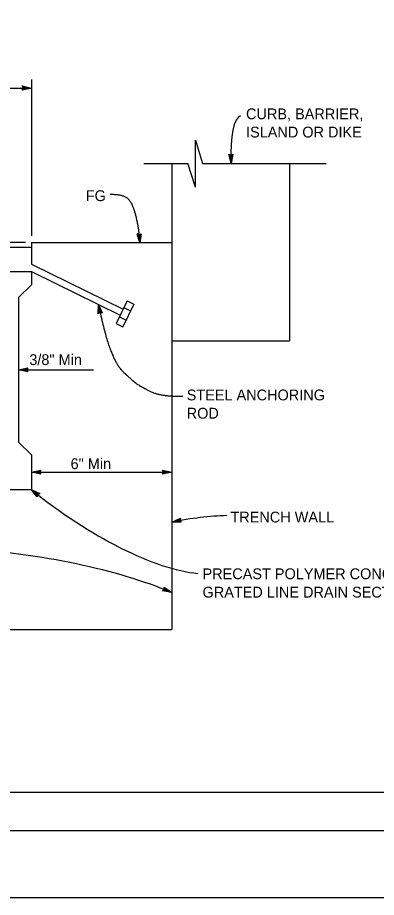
# Model space of a CAD drawing. Extents: x -893 to 867, y -474 to 712.
# Drawn here: x -529 to -297, y -474 to 96 of the extents above; entities that cross this region are included whole.
import ezdxf

# ---------------------------------------------------------------- set-up
doc = ezdxf.new("R2010")
doc.units = 0
for name, color, linetype in [('56 Stage 3 Anno', 7, 'Continuous'), ('57 Undefined', 7, 'Continuous'), ('60 Nongeo Data', 7, 'Continuous'), ('border_PLOTTING-ELEMENTS', 7, 'Continuous'), ('border_rw_22x34_Cut_Lines', 7, 'Continuous'), ('border_SHEET', 7, 'Continuous')]:
    doc.layers.add(name, color=color, linetype=linetype)

msp = doc.modelspace()

# ---------------------------------------------------------------- linework, layer by layer
at = {"layer": '56 Stage 3 Anno'}
for p, q in [((-525.53, 50.01), (-526.33, 51.35)), ((-526.33, 51.35), (-526.33, 51.35)), ((-526.33, 51.35), (-520.33, 50.01)), ((-520.33, 55.55), (-520.33, -45.67)), ((-618, 50.01), (-520.33, 50.01)), ((-520.33, 50.01), (-526.33, 48.68)), ((-526.33, 48.68), (-525.53, 50.01)), ((-526.33, 48.68), (-526.33, 48.68)), ((-526.11, 51), (-521.71, 50.01)), ((-521.72, 50.01), (-526.1, 49.04)), ((-523.09, 50.01), (-525.92, 49.39)), ((-525.88, 50.64), (-523.09, 50.01)), ((-525.7, 50.29), (-524.47, 50.01)), ((-524.47, 50.01), (-525.68, 49.75)), ((-520.33, 50.01), (-520.33, 50.01)), ((-391.25, 1.26), (-392.67, 7.24)), ((-392.67, 7.24), (-392.67, 7.24)), ((-392.67, 7.24), (-391.33, 6.46)), ((-391.28, 2.65), (-392.3, 7.01)), ((-391.29, 4.02), (-391.95, 6.83)), ((-391.31, 5.4), (-391.59, 6.6)), ((-391.33, 6.46), (-390, 7.27)), ((-391.05, 6.63), (-391.31, 5.4)), ((-390.71, 6.81), (-391.29, 4.02)), ((-390.35, 7.05), (-391.27, 2.64)), ((-390, 7.27), (-391.25, 1.26)), ((-390, 7.27), (-390, 7.27)), ((-391.25, 1.26), (-391.25, 1.26)), ((-524.17, -50.08), (-551.93, -50.08)), ((-528.7, -132.43), (-522.7, -131.1)), ((-522.7, -133.77), (-528.7, -132.43)), ((-528.7, -132.43), (-528.7, -132.43)), ((-528.7, -132.43), (-480.22, -132.43)), ((-522.92, -133.41), (-527.32, -132.43)), ((-527.31, -132.42), (-522.94, -131.45)), ((-525.94, -132.43), (-523.11, -131.8)), ((-523.15, -133.05), (-525.94, -132.43)), ((-524.56, -132.43), (-523.35, -132.16)), ((-523.33, -132.7), (-524.56, -132.43)), ((-522.7, -131.1), (-523.5, -132.43)), ((-523.5, -132.43), (-522.7, -133.77)), ((-522.7, -131.1), (-522.7, -131.1)), ((-522.7, -133.77), (-522.7, -133.77)), ((-520.33, -198.71), (-514.33, -197.38)), ((-520.33, -198.71), (-429.57, -198.71)), ((-514.33, -200.04), (-520.33, -198.71)), ((-520.33, -198.71), (-520.33, -198.71)), ((-514.55, -199.69), (-518.95, -198.71)), ((-518.94, -198.7), (-514.56, -197.73)), ((-517.57, -198.71), (-514.74, -198.08)), ((-514.78, -199.33), (-517.57, -198.71)), ((-516.19, -198.71), (-514.98, -198.44)), ((-514.96, -198.98), (-516.19, -198.71)), ((-514.33, -197.38), (-515.13, -198.71)), ((-515.13, -198.71), (-514.33, -200.04)), ((-514.33, -197.38), (-514.33, -197.38)), ((-434.77, -198.71), (-435.57, -197.37)), ((-435.57, -197.37), (-435.57, -197.37)), ((-435.57, -197.37), (-429.57, -198.71)), ((-429.57, -198.71), (-435.57, -200.04)), ((-435.57, -200.04), (-434.77, -198.71)), ((-435.36, -197.72), (-430.95, -198.7)), ((-430.97, -198.71), (-435.34, -199.68)), ((-432.34, -198.7), (-435.16, -199.33)), ((-435.12, -198.08), (-432.34, -198.7)), ((-434.95, -198.43), (-433.72, -198.7)), ((-433.72, -198.7), (-434.93, -198.97)), ((-429.57, -198.71), (-429.57, -198.71)), ((-514.33, -200.04), (-514.33, -200.04)), ((-435.57, -200.04), (-435.57, -200.04)), ((-516.65, -214.67), (-520.49, -209.87)), ((-520.49, -209.87), (-520.49, -209.87)), ((-520.49, -209.87), (-514.98, -212.58)), ((-516.59, -214.25), (-519.41, -210.73)), ((-519.4, -210.74), (-515.39, -212.72)), ((-516.55, -213.83), (-518.34, -211.6)), ((-518.34, -211.6), (-515.74, -212.88)), ((-516.47, -213.45), (-517.26, -212.46)), ((-517.26, -212.46), (-516.15, -213.01)), ((-516.43, -213.12), (-516.65, -214.67)), ((-516.65, -214.67), (-516.65, -214.67)), ((-514.98, -212.58), (-516.43, -213.12)), ((-514.98, -212.58), (-514.98, -212.58)), ((-429.57, -231.06), (-423.96, -228.57)), ((-423.43, -231.18), (-429.57, -231.06)), ((-429.57, -231.06), (-429.57, -231.06)), ((-423.71, -230.88), (-428.22, -230.79)), ((-428.21, -230.78), (-424.12, -228.96)), ((-426.87, -230.51), (-424.22, -229.34)), ((-424.01, -230.57), (-426.87, -230.51)), ((-425.51, -230.24), (-424.38, -229.74)), ((-424.25, -230.27), (-425.51, -230.24)), ((-423.96, -228.57), (-424.48, -230.03)), ((-424.48, -230.03), (-423.43, -231.18)), ((-423.96, -228.57), (-423.96, -228.57)), ((-423.43, -231.18), (-423.43, -231.18)), ((-434.37, -274.66), (-434.59, -273.12)), ((-434.59, -273.12), (-434.59, -273.12)), ((-434.59, -273.12), (-429.57, -276.68)), ((-435.62, -275.58), (-434.37, -274.66)), ((-429.57, -276.68), (-435.62, -275.58)), ((-435.62, -275.58), (-435.62, -275.58)), ((-430.86, -276.14), (-435.27, -275.34)), ((-432.12, -275.6), (-434.97, -275.09)), ((-433.39, -275.07), (-434.61, -274.85)), ((-434.53, -273.53), (-430.85, -276.14)), ((-434.45, -273.95), (-432.12, -275.6)), ((-434.42, -274.34), (-433.39, -275.07)), ((-429.57, -276.68), (-429.57, -276.68))]:
    msp.add_line(p, q, dxfattribs=at)
for points in [[(-449.33, -44.29), (-450.22, -50.28), (-451.96, -44.48), (-451.59, -44.67), (-450.32, -48.91), (-449.67, -44.53), (-450, -44.76), (-450.42, -47.57), (-451.23, -44.85), (-450.87, -45.04), (-450.51, -46.21), (-450.33, -44.99), (-450.59, -45.17), (-451.96, -44.48), (-450.59, -45.17)], [(-477.18, -96.08), (-477.11, -90.03), (-474.61, -95.54), (-475, -95.4), (-476.82, -91.37), (-476.89, -95.8), (-476.59, -95.52), (-476.55, -92.69), (-475.38, -95.27), (-475.77, -95.13), (-476.27, -94.02), (-476.29, -95.25), (-476.06, -95.03), (-474.61, -95.54), (-476.06, -95.03)]]:
    msp.add_lwpolyline(points, close=True, dxfattribs=at)
for centre, major_axis, ratio, start_param, end_param in [((-375.53, -25.63), (9.26, -57.68), 0.222335, 3.166723, 4.192159), ((-486.07, -180.8), (-98.89, 76.01), 0.354, 1.493927, 2.634855), ((-433.97, -262.15), (-82.74, -21.01), 0.343624, 4.124227, 4.572457), ((-588.53, -325.09), (216.08, -6.97), 0.360853, 0.755969, 1.475466)]:
    msp.add_ellipse(centre, major_axis=major_axis, ratio=ratio, start_param=start_param, end_param=end_param, dxfattribs=at)
for points in [[(-469.55, -18.77), (-460.46, -18.58), (-454.47, -25.73), (-450.8, -42.35), (-450.22, -50.28)], [(-477.11, -90.03), (-472.59, -111.5), (-465.02, -130.05), (-457.14, -137.47), (-451.73, -142.11), (-436.73, -149.99), (-422.2, -149.38)]]:
    msp.add_open_spline(points, degree=2, dxfattribs=at)
at = {"layer": '60 Nongeo Data'}
for p, q in [((-414.17, -14.16), (-414.17, 16.23)), ((-414.17, 16.23), (-409.78, 1.06)), ((-447.73, 1.06), (-419.12, 1.06)), ((-429.57, 1.06), (-429.57, -300.62)), ((-414.17, -14.16), (-419.12, 1.06)), ((-409.78, 1.06), (-329.81, 1.06)), ((-353.41, 1.06), (-353.41, -113.61)), ((-520.33, -50.08), (-429.57, -50.08)), ((-520.33, -50.08), (-520.33, -64.12)), ((-618, -53.11), (-520.33, -53.11)), ((-520.33, -64.12), (-461.1, -93.16)), ((-539.86, -68.84), (-520.33, -68.84)), ((-520.33, -68.84), (-462.96, -96.96)), ((-520.33, -68.84), (-520.33, -77.31)), ((-528.7, -85.68), (-520.33, -77.31)), ((-528.7, -85.68), (-528.7, -179.17)), ((-458.44, -87.72), (-465.63, -102.39)), ((-454.09, -89.85), (-461.28, -104.52)), ((-458.44, -87.72), (-454.09, -89.85)), ((-460.57, -92.07), (-456.22, -94.2)), ((-465.63, -102.39), (-461.28, -104.52)), ((-463.5, -98.05), (-459.15, -100.18)), ((-429.57, -113.61), (-353.41, -113.61)), ((-528.7, -179.17), (-520.33, -187.54)), ((-520.33, -187.54), (-520.33, -209.87)), ((-618, -209.87), (-520.33, -209.87)), ((-708.76, -300.62), (-429.57, -300.62))]:
    msp.add_line(p, q, dxfattribs=at)
at = {"layer": 'border_PLOTTING-ELEMENTS'}
for points in [[(-893.46, -474.04), (866.54, -474.04), (866.54, 711.96), (-893.46, 711.96)], [(-863.46, 668.96), (836.54, 668.96), (836.54, -431.04), (-863.46, -431.04)]]:
    msp.add_lwpolyline(points, close=True, dxfattribs=at)
at = {"layer": 'border_rw_22x34_Cut_Lines'}
msp.add_lwpolyline([(-863.46, 668.96), (836.54, 668.96), (836.54, -431.04), (-863.46, -431.04)], close=True, dxfattribs=at)
at = {"layer": 'border_SHEET'}
msp.add_line((811.54, -406.05), (-813.46, -406.05), dxfattribs=at)

# ---------------------------------------------------------------- texts
at = {"layer": '57 Undefined'}
for s, p in [('CURB, BARRIER,', (-381.56, 29.81)), ('ISLAND OR DIKE', (-381.56, 18)), ('FG', (-485.26, -23.18)), ('3/8" Min', (-521.78, -129.35)), ('STEEL ANCHORING', (-419.95, -152.21)), ('ROD', (-419.95, -164.02)), ('6" Min', (-495.06, -196.73)), ('TRENCH WALL', (-391.66, -231.27)), ('PRECAST POLYMER CONCRETE', (-409.71, -268)), ('GRATED LINE DRAIN SECTION', (-409.71, -279.9))]:
    msp.add_text(s, height=7, dxfattribs=at).set_placement(p)

doc.saveas('drawing.dxf')
